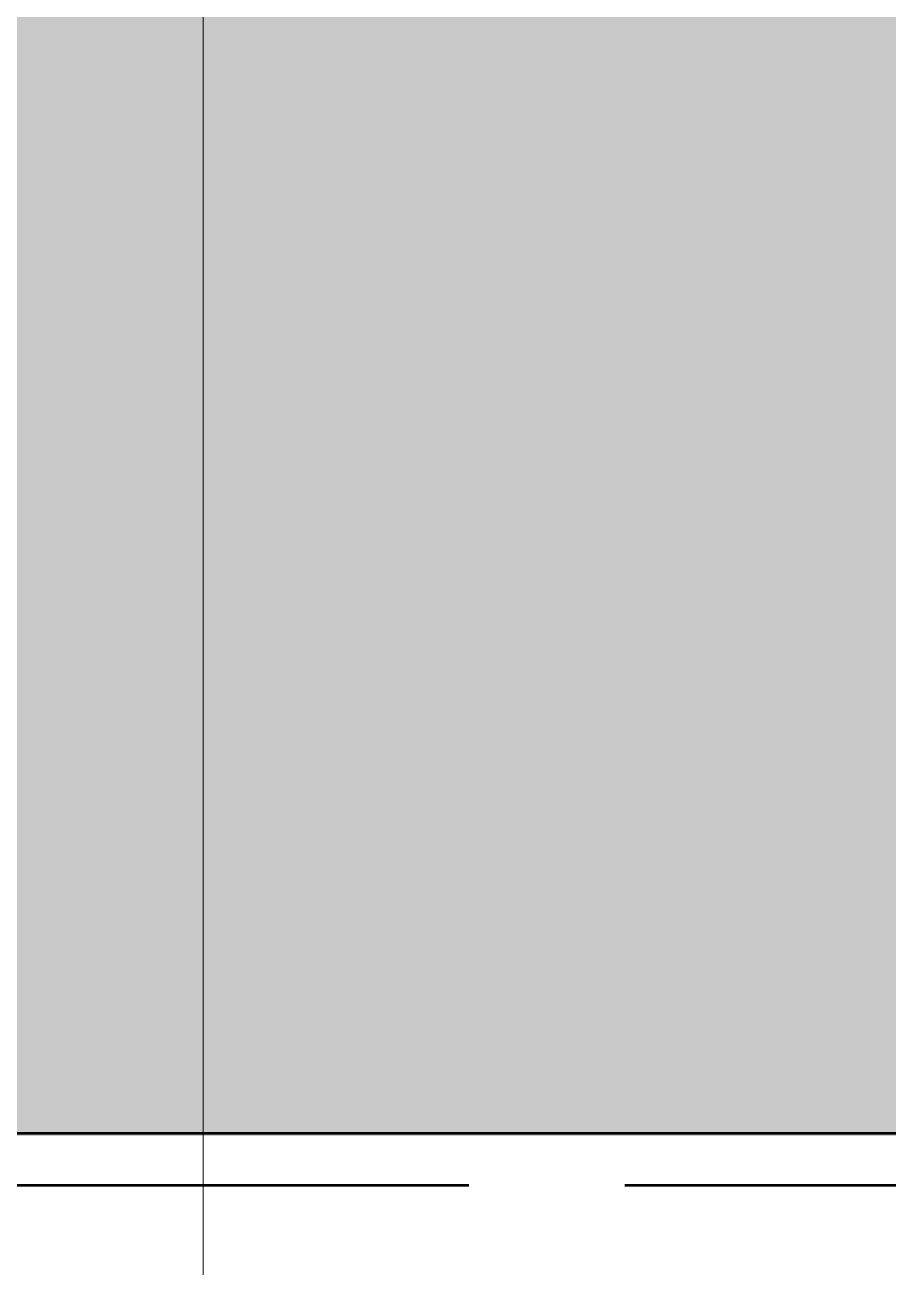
# Model space of a CAD drawing. Header units: millimetres. Extents: x 71 to 41929, y 71 to 131329.
# Drawn here: x 22802 to 23388, y 85126 to 85969 of the extents above; entities that cross this region are included whole.
import ezdxf

# ---------------------------------------------------------------- set-up
doc = ezdxf.new("R2010")
doc.units = ezdxf.units.MM
doc.linetypes.add('DASH_494_106', pattern=[599.722222, 493.888889, -105.833333])
for name, color, linetype in [('ANNOTATIONS', 7, 'Continuous'), ('GEOFAB', 5, 'Continuous'), ('MODULE_ART', 7, 'Continuous'), ('TANK', 7, 'Continuous')]:
    doc.layers.add(name, color=color, linetype=linetype)

# ---------------------------------------------------------------- blocks, each defined once
blk = doc.blocks.new('atlancube_face')
at = {"true_color": 0x000000}
blk.add_solid([(-1.79, -1.79), (1151.79, -1.79), (-1.79, 781.79), (1151.79, 781.79)], dxfattribs=at)

msp = doc.modelspace()

# ---------------------------------------------------------------- linework, layer by layer
at = {"layer": 'ANNOTATIONS', "lineweight": 18, "true_color": 0xffffff}
msp.add_line((22922.64, 85216.94), (22922.64, 86195.78), dxfattribs=at)
at = {"layer": 'ANNOTATIONS', "lineweight": 18}
msp.add_line((22922.64, 84017.5), (22922.64, 85216.94), dxfattribs=at)
at = {"layer": 'GEOFAB', "color": 5, "linetype": 'DASH_494_106', "lineweight": 53}
msp.add_lwpolyline([(15412.36, 85181.67), (30432.92, 85181.67), (30432.92, 86812.22), (15412.36, 86812.22)], close=True, dxfattribs=at)
at = {"layer": 'TANK', "lineweight": 53}
msp.add_lwpolyline([(15447.64, 85216.94), (30397.64, 85216.94), (30397.64, 86776.94), (15447.64, 86776.94)], close=True, dxfattribs=at)

# ---------------------------------------------------------------- block references
at = {"layer": 'MODULE_ART'}
msp.add_blockref('atlancube_face', (22347.64, 85216.94), dxfattribs=at)

doc.saveas('drawing.dxf')
